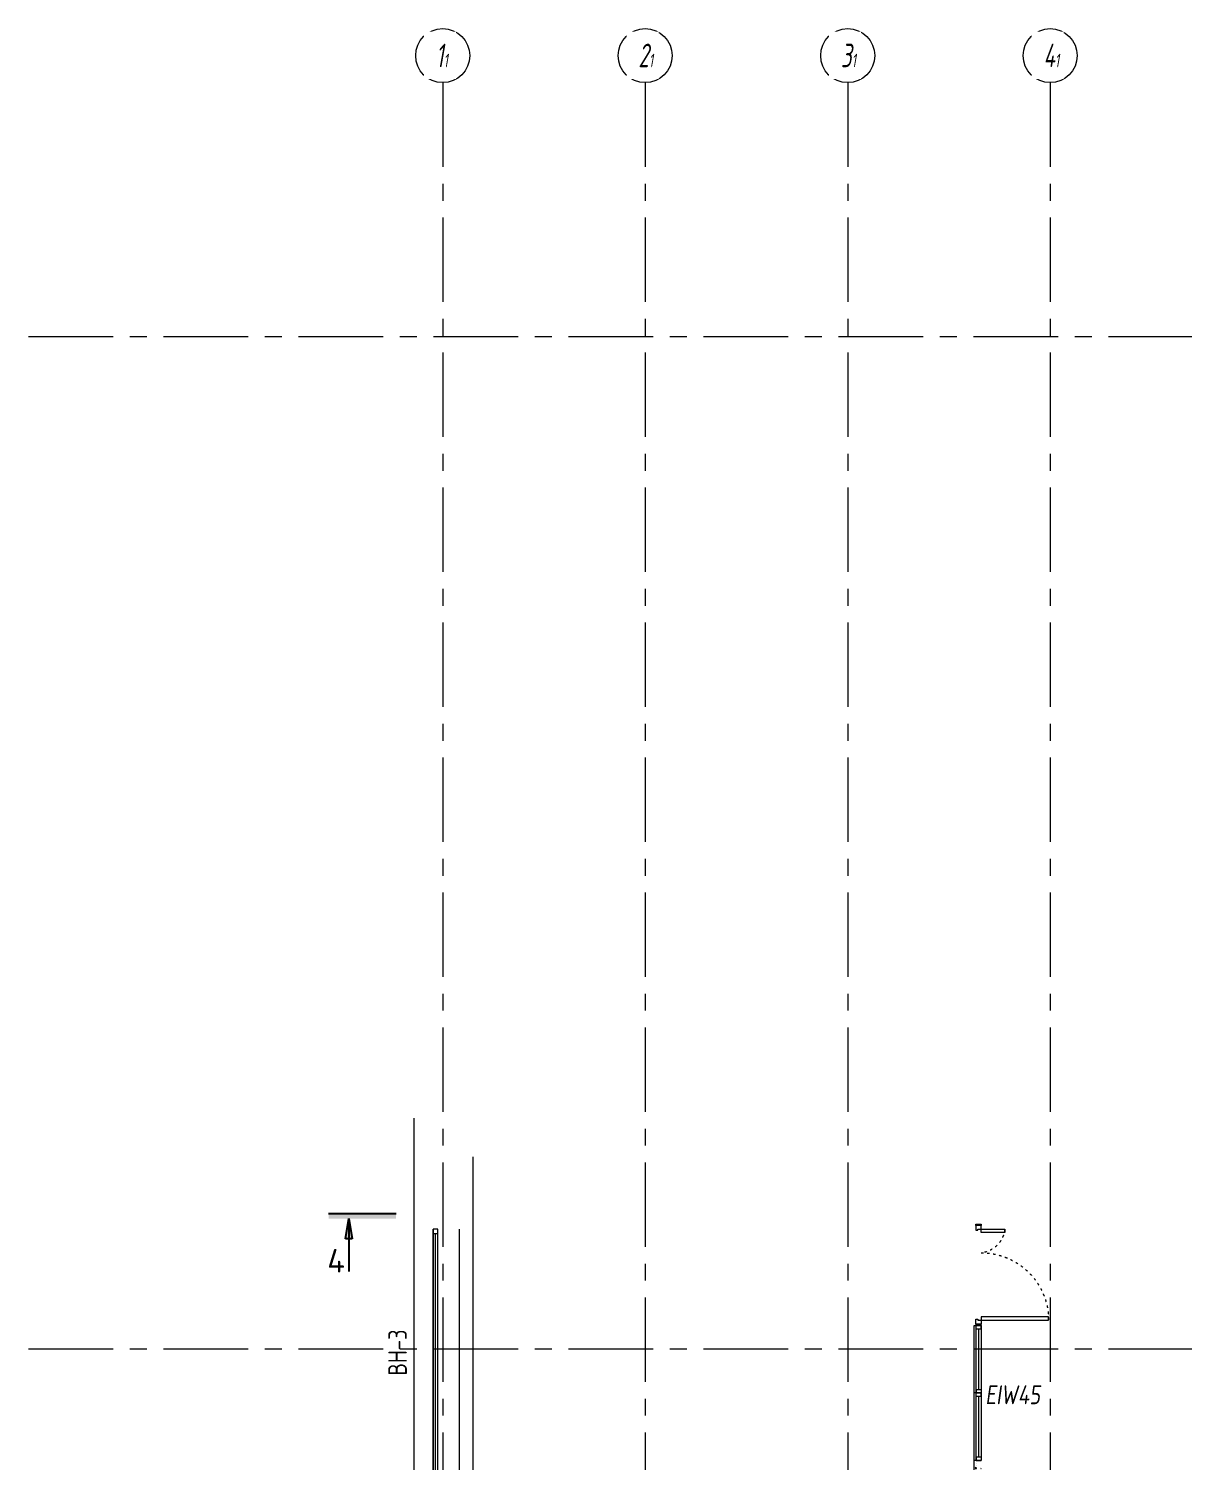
# Model space of a CAD drawing. Header units: millimetres. Extents: x -85420 to 1195317, y -69347 to 470418.
# Drawn here: x 674919 to 692011, y 61464 to 82677 of the extents above; entities that cross this region are included whole.
import ezdxf

# ---------------------------------------------------------------- set-up
doc = ezdxf.new("R2010")
doc.units = ezdxf.units.MM
doc.linetypes.add('ACAD_ISO03W100', pattern=[30, 12, -18])
doc.linetypes.add('CENTER', pattern=[2, 1.25, -0.25, 0.25, -0.25])
for name, color, linetype, lineweight in [('АР_Витраж', 4, 'Continuous', 15), ('АР_Двери', 7, 'Continuous', 0), ('АР_Оси', 7, 'Continuous', 25), ('АР_Перегородки газоблок', 165, 'Continuous', 30), ('АР_Перегородки газоблок_Штрих', 165, 'Continuous', 5), ('АР_Подоконники', 163, 'Continuous', 9), ('АР_Разрезы', 175, 'Continuous', 9), ('АР_Сущ Несущая стена', 250, 'Continuous', 50), ('АР_тонкая линия', 250, 'Continuous', 0), ('Маркировка ОКОН', 5, 'Continuous', 18), ('ТОНКАЯ', 253, 'Continuous', 0)]:
    doc.layers.add(name, color=color, linetype=linetype, lineweight=lineweight)
doc.layers.add('АР_новое окно', color=160, linetype='Continuous')
doc.layers.add('АР_ПБ_Двери', color=7, linetype='Continuous', lineweight=15, true_color=0xdb0000)
doc.styles.add('METRO-STYLE', font='isocpeur.ttf', dxfattribs={"width": 0.9, "oblique": 15})
doc.styles.add('PDF ISOCPEUR', font='isocpeur.ttf')
doc.styles.add('Архитект', font='isocpeur.ttf', dxfattribs={"width": 0.8, "oblique": 8})
doc.styles.add('ГОСТ 2.304', font='CS_Gost2304.shx', dxfattribs={"oblique": 10})

# ---------------------------------------------------------------- blocks, each defined once
blk = doc.blocks.new('*U508')
at = {"linetype": 'ByBlock'}
for p, q in [((0, 0), (0, -74)), ((50, 0), (0, 0)), ((0, -74), (0, 0)), ((1000, 0), (0, 0)), ((50, -74), (0, -74)), ((0, -74), (1000, -74)), ((50, 0), (50, -74)), ((950, 0), (50, 0)), ((50, -37), (950, -37)), ((50, -74), (950, -74)), ((950, 0), (1000, 0)), ((950, 0), (950, -74)), ((950, -74), (1000, -74)), ((1000, 0), (1000, -74)), ((1000, -74), (1000, 0))]:
    blk.add_line(p, q, dxfattribs=at)
blk = doc.blocks.new('*U509')
at = {"linetype": 'ByBlock'}
for p, q in [((0, 0), (0, -74)), ((50, 0), (0, 0)), ((0, -74), (0, 0)), ((1000, 0), (0, 0)), ((50, -74), (0, -74)), ((0, -74), (1000, -74)), ((50, 0), (50, -74)), ((950, 0), (50, 0)), ((50, -37), (950, -37)), ((50, -74), (950, -74)), ((950, 0), (1000, 0)), ((950, 0), (950, -74)), ((950, -74), (1000, -74)), ((1000, 0), (1000, -74)), ((1000, -74), (1000, 0))]:
    blk.add_line(p, q, dxfattribs=at)
blk = doc.blocks.new('*U548')
at = {"layer": 'АР_новое окно', "lineweight": 9}
for p, q in [((0, 3800), (-70, 3800)), ((-70, 3800), (-70, 0)), ((-70, 0), (-70, 3800)), ((0, 3730), (-70, 3730)), ((-35, 3730), (-35, 70)), ((0, 3800), (0, 0)), ((0, 70), (-70, 70)), ((0, 0), (-70, 0))]:
    blk.add_line(p, q, dxfattribs=at)
blk = doc.blocks.new('Полуторная_на лестницу')
for points in [[(75, 80), (75, 1080), (125, 1080), (125, 80)], [(1375, 430), (1375, 80), (1425, 80), (1425, 430)]]:
    blk.add_lwpolyline(points, close=True)
for points in [[(0, 0), (0, 80), (20, 80), (20, 0), (0, 0)], [(20, 80), (20, 0), (90, 0), (90, 30), (75, 30), (75, 80), (20, 80)], [(1480, 80), (1480, 0), (1410, 0), (1410, 30), (1425, 30), (1425, 80), (1480, 80)], [(1500, 0), (1500, 80), (1480, 80), (1480, 0), (1500, 0)]]:
    blk.add_lwpolyline(points)
at = {"linetype": 'ACAD_ISO03W100', "ltscale": 3}
for centre, radius, start, end in [((75, 80), 1000, 0, 90), ((1465, 40), 392, 95.9075, 174.0925)]:
    blk.add_arc(centre, radius, start, end, dxfattribs=at)
blk = doc.blocks.new('A$C60573c2e')
at = {"layer": 'АР_Разрезы', "ltscale": 100}
h = blk.add_hatch(color=5, dxfattribs=at)
h.dxf.hatch_style = 1
h.paths.add_polyline_path([(-689, -12469), (-689, -12399), (-1689, -12399), (-1689, -12469)])
h.paths.add_polyline_path([(-1339, -12769), (-1389, -12469), (-1389, -12769)])
h.paths.add_polyline_path([(-1389, -12769), (-1389, -12469), (-1440, -12769)])
at = {"layer": 'АР_Разрезы', "color": 5, "lineweight": 25, "ltscale": 100}
for p, q in [((-689, -12399, -2792), (-1689, -12399, -2792)), ((-1440, -12769, -2792), (-1389, -12469, -2792)), ((-1389, -12469, -2792), (-1339, -12769, -2792)), ((-1339, -12769, -2792), (-1440, -12769, -2792))]:
    blk.add_line(p, q, dxfattribs=at)
at = {"layer": 'АР_Разрезы', "color": 5, "lineweight": 25, "ltscale": 100, "elevation": -2792}
blk.add_lwpolyline([(-1389, -12469), (-1389, -13252)], dxfattribs=at)
at = {"layer": 'АР_Разрезы', "color": 5, "lineweight": 25, "ltscale": 100, "insert": (-1710, -12919, -2792), "char_height": 350, "width": 583.33, "attachment_point": 1, "style": 'METRO-STYLE'}
blk.add_mtext('{\\Q0;\\W1;4}', dxfattribs=at)

msp = doc.modelspace()

# ---------------------------------------------------------------- hatches: boundary and pattern name
at = {"layer": 'АР_Перегородки газоблок_Штрих', "lineweight": 9, "ltscale": 100}
h = msp.add_hatch(dxfattribs=at)
h.set_pattern_fill('AR-CONC', color=256, scale=30)
h.set_pattern_definition([(50, (764348.75, -52485.95), (215.17805, -18.82564), [22.5, -247.5]), (355, (764348.75, -52485.95), (-41.6254, 225.65764), [18, -198]), (100.45144, (764366.68, -52487.52), (173.55265, 206.832), [19.12206, -210.34263]), (46.1842, (764348.75, -52425.95), (320.1724, -49.6558), [33.75, -371.25]), (96.63564, (764375.43, -52430.1), (280.3986, 292.2356), [28.6831, -315.5141]), (351.18416, (764348.75, -52425.95), (280.3986, 292.2356), [27, -297]), (21, (764378.75, -52440.95), (179.07212, -120.78567), [22.5, -247.5]), (326, (764378.75, -52440.95), (72.9946, 217.545), [18, -198]), (71.45144, (764393.67, -52451.01), (252.0667, 96.75935), [19.12206, -210.34263]), (37.5, (764348.75, -52485.95), (3.647957, 99.868156), [0, -195.6, 0, -201, 0, -198.75]), (7.5, (764348.75, -52485.95), (78.92086, 118.32351), [0, -114.6, 0, -191.1, 0, -75.75]), (327.5, (764281.85, -52485.95), (160.14673, -6.76646), [0, -75, 0, -234, 0, -310.5]), (317.5, (764251.85, -52485.95), (174.95585, 30.0315), [0, -97.5, 0, -155.4, 0, -220.5])])
h.paths.add_polyline_path([(692853, 60314.7), (689030.1, 60315.1), (689028.9, 61464.1), (688908.8, 61464.2), (688909, 60003), (689030.1, 60003), (689030.1, 60195.1), (692853, 60194.7)])

# ---------------------------------------------------------------- linework, layer by layer
at = {"layer": 'АР_новое окно', "lineweight": 9, "ltscale": 100}
msp.add_line((680633, 53694.7), (680633, 66534.7), dxfattribs=at)
at = {"layer": 'АР_новое окно', "lineweight": 9}
msp.add_line((681303, 61089.7), (681303, 64889.7), dxfattribs=at)
at = {"layer": 'АР_Оси', "linetype": 'CENTER', "lineweight": 9, "ltscale": 1000}
for p, q in [((681053, 81877.2), (681053, 26144.9)), ((684053, 81877.2), (684053, 26144.9)), ((687053, 81877.2), (687053, 26144.9)), ((690053, 81877.2), (690053, 26144.9)), ((674919.3, 78114.7), (758097.7, 78114.7)), ((674919.3, 63114.7), (758097.7, 63114.7))]:
    msp.add_line(p, q, dxfattribs=at)
at = {"layer": 'АР_Оси', "lineweight": 9, "ltscale": 0.5}
for centre in [(681053, 82277.2), (684053, 82277.2), (687053, 82277.2), (690053, 82277.2)]:
    msp.add_circle(centre, 400, dxfattribs=at)
at = {"layer": 'АР_Перегородки газоблок', "lineweight": 9, "ltscale": 100}
for points in [[(689030.1, 61464.1), (688928.8, 61464.2)], [(689030.1, 60003), (688929.1, 60003), (688928.8, 61464.2)]]:
    msp.add_lwpolyline(points, dxfattribs=at)
at = {"layer": 'АР_Подоконники', "lineweight": 9, "ltscale": 100}
msp.add_line((681503, 54364.7), (681503, 65962.6), dxfattribs=at)
at = {"layer": 'АР_Сущ Несущая стена', "lineweight": 9, "ltscale": 100}
msp.add_line((680911.9, 61089.7), (680911.9, 64889.7), dxfattribs=at)
at = {"layer": 'АР_тонкая линия', "lineweight": 9, "ltscale": 100}
for points in [[(688928.8, 61464.2), (688928.8, 63464.1), (688976.1, 63464.1)], [(688976.1, 62464.1), (688928.8, 62464.1)]]:
    msp.add_lwpolyline(points, dxfattribs=at)

# ---------------------------------------------------------------- block references
at = {"layer": 'АР_Витраж', "lineweight": 9, "ltscale": 100, "xscale": -1, "rotation": 90.00015196563416}
for name, p in [('*U508', (688956.1, 63464.1)), ('*U509', (688956.1, 62464.1))]:
    msp.add_blockref(name, p, dxfattribs=at)
at = {"layer": 'АР_Двери', "lineweight": 9, "xscale": -1, "rotation": 270}
msp.add_blockref('Полуторная_на лестницу', (688950.1, 63464.1), dxfattribs=at)
at = {"layer": 'АР_новое окно', "lineweight": 9, "xscale": -1, "rotation": 180}
msp.add_blockref('*U548', (680981.9, 64889.7), dxfattribs=at)
at = {"layer": 'ТОНКАЯ', "color": 31, "lineweight": 9, "ltscale": 100, "true_color": 0xfecc66}
msp.add_blockref('A$C60573c2e', (681053, 77515.8), dxfattribs=at)

# ---------------------------------------------------------------- texts
at = {"layer": 'АР_ПБ_Двери', "lineweight": 9, "style": 'Архитект', "oblique": 8, "width": 0.8}
msp.add_text('EIW45', height=280, dxfattribs=at).set_placement((689092.1, 62295.9))
at = {"layer": 'Маркировка ОКОН', "lineweight": 9, "insert": (680522.7, 63403.5), "char_height": 275.423, "width": 771.185, "attachment_point": 9, "rotation": 89.99779, "style": 'PDF ISOCPEUR'}
msp.add_mtext('{\\W0.8;ВН-3}', dxfattribs=at)

# ---------------------------------------------------------------- next in the draw order: texts
at = {"layer": 'АР_Оси', "lineweight": 9, "char_height": 350, "width": 123.867, "attachment_point": 1, "line_spacing_factor": 1.149209, "style": 'ГОСТ 2.304', "bg_fill": 2}
for s, insert in [('{\\W0.8;1\\H0.57143x;1}', (680953.2, 82455)), ('{\\W0.8;2\\H0.57143x;1}', (683953.2, 82455)), ('{\\W0.8;3\\H0.57143x;1}', (686953.2, 82455)), ('{\\W0.8;4\\H0.57143x;1}', (689953.2, 82455))]:
    msp.add_mtext(s, dxfattribs=dict(at, insert=insert))

doc.saveas('drawing.dxf')
